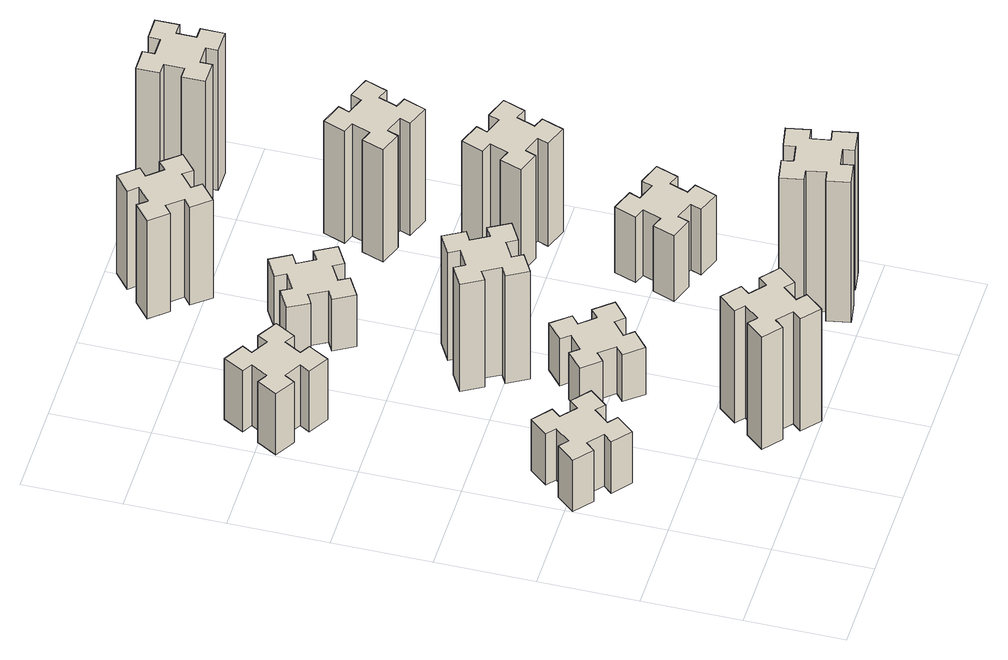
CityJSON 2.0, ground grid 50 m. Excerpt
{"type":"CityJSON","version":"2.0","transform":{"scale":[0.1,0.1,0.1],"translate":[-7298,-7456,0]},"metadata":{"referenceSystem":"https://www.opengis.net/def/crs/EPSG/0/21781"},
"CityObjects":{
"building1":{"type":"Building","attributes":{"class":"1000","function":"1000","usage":"1000","yearOfConstruction":2016,"roofType":"1000","measuredHeight":33,"storeysAboveGround":30,"storeysBelowGround":0},"geometry":[{"type":"Solid","lod":"1","boundaries":[[[[0,1,2,3,4,5,6,7,8,9,10,11,12,13,14,15,16,17,18,19]],[[17,16,20,21]],[[16,15,22,20]],[[15,14,23,22]],[[14,13,24,23]],[[13,12,25,24]],[[12,11,26,25]],[[11,10,27,26]],[[10,9,28,27]],[[9,8,29,28]],[[8,7,30,29]],[[7,6,31,30]],[[6,5,32,31]],[[5,4,33,32]],[[4,3,34,33]],[[3,2,35,34]],[[2,1,36,35]],[[1,0,37,36]],[[0,19,38,37]],[[19,18,39,38]],[[18,17,21,39]],[[24,25,26,27,28,29,30,31,32,33,34,35,36,37,38,39,21,20,22,23]]]]}]},
"building2":{"type":"Building","attributes":{"class":"1000","function":"1000","usage":"1000","yearOfConstruction":2016,"roofType":"1000","measuredHeight":72,"storeysAboveGround":30,"storeysBelowGround":0},"geometry":[{"type":"Solid","lod":"1","boundaries":[[[[40,41,42,43,44,45,46,47,48,49,50,51,52,53,54,55,56,57,58,59]],[[57,56,60,61]],[[56,55,62,60]],[[55,54,63,62]],[[54,53,64,63]],[[53,52,65,64]],[[52,51,66,65]],[[51,50,67,66]],[[50,49,68,67]],[[49,48,69,68]],[[48,47,70,69]],[[47,46,71,70]],[[46,45,72,71]],[[45,44,73,72]],[[44,43,74,73]],[[43,42,75,74]],[[42,41,76,75]],[[41,40,77,76]],[[40,59,78,77]],[[59,58,79,78]],[[58,57,61,79]],[[64,65,66,67,68,69,70,71,72,73,74,75,76,77,78,79,61,60,62,63]]]]}]},
"building3":{"type":"Building","attributes":{"class":"1000","function":"1000","usage":"1000","yearOfConstruction":2016,"roofType":"1000","measuredHeight":39,"storeysAboveGround":30,"storeysBelowGround":0},"geometry":[{"type":"Solid","lod":"1","boundaries":[[[[80,81,82,83,84,85,86,87,88,89,90,91,92,93,94,95,96,97,98,99]],[[97,96,100,101]],[[96,95,102,100]],[[95,94,103,102]],[[94,93,104,103]],[[93,92,105,104]],[[92,91,106,105]],[[91,90,107,106]],[[90,89,108,107]],[[89,88,109,108]],[[88,87,110,109]],[[87,86,111,110]],[[86,85,112,111]],[[85,84,113,112]],[[84,83,114,113]],[[83,82,115,114]],[[82,81,116,115]],[[81,80,117,116]],[[80,99,118,117]],[[99,98,119,118]],[[98,97,101,119]],[[104,105,106,107,108,109,110,111,112,113,114,115,116,117,118,119,101,100,102,103]]]]}]},
"building4":{"type":"Building","attributes":{"class":"1000","function":"1000","usage":"1000","yearOfConstruction":2016,"roofType":"1000","measuredHeight":30,"storeysAboveGround":30,"storeysBelowGround":0},"geometry":[{"type":"Solid","lod":"1","boundaries":[[[[120,121,122,123,124,125,126,127,128,129,130,131,132,133,134,135,136,137,138,139]],[[137,136,140,141]],[[136,135,142,140]],[[135,134,143,142]],[[134,133,144,143]],[[133,132,145,144]],[[132,131,146,145]],[[131,130,147,146]],[[130,129,148,147]],[[129,128,149,148]],[[128,127,150,149]],[[127,126,151,150]],[[126,125,152,151]],[[125,124,153,152]],[[124,123,154,153]],[[123,122,155,154]],[[122,121,156,155]],[[121,120,157,156]],[[120,139,158,157]],[[139,138,159,158]],[[138,137,141,159]],[[144,145,146,147,148,149,150,151,152,153,154,155,156,157,158,159,141,140,142,143]]]]}]},
"building5":{"type":"Building","attributes":{"class":"1000","function":"1000","usage":"1000","yearOfConstruction":2016,"roofType":"1000","measuredHeight":69,"storeysAboveGround":30,"storeysBelowGround":0},"geometry":[{"type":"Solid","lod":"1","boundaries":[[[[160,161,162,163,164,165,166,167,168,169,170,171,172,173,174,175,176,177,178,179]],[[177,176,180,181]],[[176,175,182,180]],[[175,174,183,182]],[[174,173,184,183]],[[173,172,185,184]],[[172,171,186,185]],[[171,170,187,186]],[[170,169,188,187]],[[169,168,189,188]],[[168,167,190,189]],[[167,166,191,190]],[[166,165,192,191]],[[165,164,193,192]],[[164,163,194,193]],[[163,162,195,194]],[[162,161,196,195]],[[161,160,197,196]],[[160,179,198,197]],[[179,178,199,198]],[[178,177,181,199]],[[184,185,186,187,188,189,190,191,192,193,194,195,196,197,198,199,181,180,182,183]]]]}]},
"building6":{"type":"Building","attributes":{"class":"1000","function":"1000","usage":"1000","yearOfConstruction":2016,"roofType":"1000","measuredHeight":33,"storeysAboveGround":30,"storeysBelowGround":0},"geometry":[{"type":"Solid","lod":"1","boundaries":[[[[200,201,202,203,204,205,206,207,208,209,210,211,212,213,214,215,216,217,218,219]],[[217,216,220,221]],[[216,215,222,220]],[[215,214,223,222]],[[214,213,224,223]],[[213,212,225,224]],[[212,211,226,225]],[[211,210,227,226]],[[210,209,228,227]],[[209,208,229,228]],[[208,207,230,229]],[[207,206,231,230]],[[206,205,232,231]],[[205,204,233,232]],[[204,203,234,233]],[[203,202,235,234]],[[202,201,236,235]],[[201,200,237,236]],[[200,219,238,237]],[[219,218,239,238]],[[218,217,221,239]],[[224,225,226,227,228,229,230,231,232,233,234,235,236,237,238,239,221,220,222,223]]]]}]},
"building7":{"type":"Building","attributes":{"class":"1000","function":"1000","usage":"1000","yearOfConstruction":2016,"roofType":"1000","measuredHeight":90,"storeysAboveGround":30,"storeysBelowGround":0},"geometry":[{"type":"Solid","lod":"1","boundaries":[[[[240,241,242,243,244,245,246,247,248,249,250,251,252,253,254,255,256,257,258,259]],[[257,256,260,261]],[[256,255,262,260]],[[255,254,263,262]],[[254,253,264,263]],[[253,252,265,264]],[[252,251,266,265]],[[251,250,267,266]],[[250,249,268,267]],[[249,248,269,268]],[[248,247,270,269]],[[247,246,271,270]],[[246,245,272,271]],[[245,244,273,272]],[[244,243,274,273]],[[243,242,275,274]],[[242,241,276,275]],[[241,240,277,276]],[[240,259,278,277]],[[259,258,279,278]],[[258,257,261,279]],[[264,265,266,267,268,269,270,271,272,273,274,275,276,277,278,279,261,260,262,263]]]]}]},
"building8":{"type":"Building","attributes":{"class":"1000","function":"1000","usage":"1000","yearOfConstruction":2016,"roofType":"1000","measuredHeight":63,"storeysAboveGround":30,"storeysBelowGround":0},"geometry":[{"type":"Solid","lod":"1","boundaries":[[[[280,281,282,283,284,285,286,287,288,289,290,291,292,293,294,295,296,297,298,299]],[[297,296,300,301]],[[296,295,302,300]],[[295,294,303,302]],[[294,293,304,303]],[[293,292,305,304]],[[292,291,306,305]],[[291,290,307,306]],[[290,289,308,307]],[[289,288,309,308]],[[288,287,310,309]],[[287,286,311,310]],[[286,285,312,311]],[[285,284,313,312]],[[284,283,314,313]],[[283,282,315,314]],[[282,281,316,315]],[[281,280,317,316]],[[280,299,318,317]],[[299,298,319,318]],[[298,297,301,319]],[[304,305,306,307,308,309,310,311,312,313,314,315,316,317,318,319,301,300,302,303]]]]}]},
"building9":{"type":"Building","attributes":{"class":"1000","function":"1000","usage":"1000","yearOfConstruction":2016,"roofType":"1000","measuredHeight":42,"storeysAboveGround":30,"storeysBelowGround":0},"geometry":[{"type":"Solid","lod":"1","boundaries":[[[[320,321,322,323,324,325,326,327,328,329,330,331,332,333,334,335,336,337,338,339]],[[337,336,340,341]],[[336,335,342,340]],[[335,334,343,342]],[[334,333,344,343]],[[333,332,345,344]],[[332,331,346,345]],[[331,330,347,346]],[[330,329,348,347]],[[329,328,349,348]],[[328,327,350,349]],[[327,326,351,350]],[[326,325,352,351]],[[325,324,353,352]],[[324,323,354,353]],[[323,322,355,354]],[[322,321,356,355]],[[321,320,357,356]],[[320,339,358,357]],[[339,338,359,358]],[[338,337,341,359]],[[344,345,346,347,348,349,350,351,352,353,354,355,356,357,358,359,341,340,342,343]]]]}]},
"building10":{"type":"Building","attributes":{"class":"1000","function":"1000","usage":"1000","yearOfConstruction":2016,"roofType":"1000","measuredHeight":66,"storeysAboveGround":30,"storeysBelowGround":0},"geometry":[{"type":"Solid","lod":"1","boundaries":[[[[360,361,362,363,364,365,366,367,368,369,370,371,372,373,374,375,376,377,378,379]],[[377,376,380,381]],[[376,375,382,380]],[[375,374,383,382]],[[374,373,384,383]],[[373,372,385,384]],[[372,371,386,385]],[[371,370,387,386]],[[370,369,388,387]],[[369,368,389,388]],[[368,367,390,389]],[[367,366,391,390]],[[366,365,392,391]],[[365,364,393,392]],[[364,363,394,393]],[[363,362,395,394]],[[362,361,396,395]],[[361,360,397,396]],[[360,379,398,397]],[[379,378,399,398]],[[378,377,381,399]],[[384,385,386,387,388,389,390,391,392,393,394,395,396,397,398,399,381,380,382,383]]]]}]},
"building11":{"type":"Building","attributes":{"class":"1000","function":"1000","usage":"1000","yearOfConstruction":2016,"roofType":"1000","measuredHeight":72,"storeysAboveGround":30,"storeysBelowGround":0},"geometry":[{"type":"Solid","lod":"1","boundaries":[[[[400,401,402,403,404,405,406,407,408,409,410,411,412,413,414,415,416,417,418,419]],[[417,416,420,421]],[[416,415,422,420]],[[415,414,423,422]],[[414,413,424,423]],[[413,412,425,424]],[[412,411,426,425]],[[411,410,427,426]],[[410,409,428,427]],[[409,408,429,428]],[[408,407,430,429]],[[407,406,431,430]],[[406,405,432,431]],[[405,404,433,432]],[[404,403,434,433]],[[403,402,435,434]],[[402,401,436,435]],[[401,400,437,436]],[[400,419,438,437]],[[419,418,439,438]],[[418,417,421,439]],[[424,425,426,427,428,429,430,431,432,433,434,435,436,437,438,439,421,420,422,423]]]]}]},
"building12":{"type":"Building","attributes":{"class":"1000","function":"1000","usage":"1000","yearOfConstruction":2016,"roofType":"1000","measuredHeight":90,"storeysAboveGround":30,"storeysBelowGround":0},"geometry":[{"type":"Solid","lod":"1","boundaries":[[[[440,441,442,443,444,445,446,447,448,449,450,451,452,453,454,455,456,457,458,459]],[[457,456,460,461]],[[456,455,462,460]],[[455,454,463,462]],[[454,453,464,463]],[[453,452,465,464]],[[452,451,466,465]],[[451,450,467,466]],[[450,449,468,467]],[[449,448,469,468]],[[448,447,470,469]],[[447,446,471,470]],[[446,445,472,471]],[[445,444,473,472]],[[444,443,474,473]],[[443,442,475,474]],[[442,441,476,475]],[[441,440,477,476]],[[440,459,478,477]],[[459,458,479,478]],[[458,457,461,479]],[[464,465,466,467,468,469,470,471,472,473,474,475,476,477,478,479,461,460,462,463]]]]}]}
},
"vertices":[
[136,933,0],[213,869,0],[174,823,0],[266,746,0],[343,838,0],[297,876,0],[362,953,0],[408,914,0],[485,1006,0],[393,1083,0],[354,1037,0],[278,1102,0],[316,1148,0],[224,1225,0],[147,1133,0],[193,1094,0],[129,1018,0],[83,1056,0],[6,964,0],[98,887,0],[129,1018,330],[83,1056,330],[193,1094,330],[147,1133,330],[224,1225,330],[316,1148,330],[278,1102,330],[354,1037,330],[393,1083,330],[485,1006,330],[408,914,330],[362,953,330],[297,876,330],[343,838,330],[266,746,330],[174,823,330],[213,869,330],[136,933,330],[98,887,330],[6,964,330],
[776,193,0],[853,129,0],[814,83,0],[906,6,0],[983,98,0],[937,136,0],[1002,213,0],[1048,174,0],[1125,266,0],[1033,343,0],[994,297,0],[918,362,0],[956,408,0],[864,485,0],[787,393,0],[833,354,0],[769,278,0],[723,316,0],[646,224,0],[738,147,0],[769,278,720],[723,316,720],[833,354,720],[787,393,720],[864,485,720],[956,408,720],[918,362,720],[994,297,720],[1033,343,720],[1125,266,720],[1048,174,720],[1002,213,720],[937,136,720],[983,98,720],[906,6,720],[814,83,720],[853,129,720],[776,193,720],[738,147,720],[646,224,720],
[316,2367,0],[366,2454,0],[418,2424,0],[478,2528,0],[374,2588,0],[344,2536,0],[257,2586,0],[287,2638,0],[183,2698,0],[123,2594,0],[175,2564,0],[125,2477,0],[73,2507,0],[13,2403,0],[117,2343,0],[147,2395,0],[234,2345,0],[204,2293,0],[308,2233,0],[368,2337,0],[234,2345,390],[204,2293,390],[147,2395,390],[117,2343,390],[13,2403,390],[73,2507,390],[125,2477,390],[175,2564,390],[123,2594,390],[183,2698,390],[287,2638,390],[257,2586,390],[344,2536,390],[374,2588,390],[478,2528,390],[418,2424,390],[366,2454,390],[316,2367,390],[368,2337,390],[308,2233,390],
[918,969,0],[994,1033,0],[1033,987,0],[1125,1064,0],[1048,1156,0],[1002,1118,0],[937,1194,0],[983,1233,0],[906,1325,0],[814,1248,0],[853,1202,0],[776,1137,0],[738,1183,0],[646,1106,0],[723,1014,0],[769,1053,0],[833,976,0],[787,938,0],[864,846,0],[956,923,0],[833,976,300],[787,938,300],[769,1053,300],[723,1014,300],[646,1106,300],[738,1183,300],[776,1137,300],[853,1202,300],[814,1248,300],[906,1325,300],[983,1233,300],[937,1194,300],[1002,1118,300],[1048,1156,300],[1125,1064,300],[1033,987,300],[994,1033,300],[918,969,300],[956,923,300],[864,846,300],
[1006,1637,0],[956,1724,0],[1008,1754,0],[948,1858,0],[844,1798,0],[874,1746,0],[787,1696,0],[757,1748,0],[653,1688,0],[713,1584,0],[765,1614,0],[815,1527,0],[763,1497,0],[823,1393,0],[927,1453,0],[897,1505,0],[984,1555,0],[1014,1503,0],[1118,1563,0],[1058,1667,0],[984,1555,690],[1014,1503,690],[897,1505,690],[927,1453,690],[823,1393,690],[763,1497,690],[815,1527,690],[765,1614,690],[713,1584,690],[653,1688,690],[757,1748,690],[787,1696,690],[874,1746,690],[844,1798,690],[948,1858,690],[1008,1754,690],[956,1724,690],[1006,1637,690],[1058,1667,690],[1118,1563,690],
[765,2454,0],[815,2367,0],[763,2337,0],[823,2233,0],[927,2293,0],[897,2345,0],[984,2395,0],[1014,2343,0],[1118,2403,0],[1058,2507,0],[1006,2477,0],[956,2564,0],[1008,2594,0],[948,2698,0],[844,2638,0],[874,2586,0],[787,2536,0],[757,2588,0],[653,2528,0],[713,2424,0],[787,2536,330],[757,2588,330],[874,2586,330],[844,2638,330],[948,2698,330],[1008,2594,330],[956,2564,330],[1006,2477,330],[1058,2507,330],[1118,2403,330],[1014,2343,330],[984,2395,330],[897,2345,330],[927,2293,330],[823,2233,330],[763,2337,330],[815,2367,330],[765,2454,330],[713,2424,330],[653,2528,330],
[1755,362,0],[1657,345,0],[1647,404,0],[1528,383,0],[1549,265,0],[1608,275,0],[1626,177,0],[1567,167,0],[1587,48,0],[1706,69,0],[1695,128,0],[1794,146,0],[1804,87,0],[1922,107,0],[1901,226,0],[1842,215,0],[1825,314,0],[1884,324,0],[1863,442,0],[1745,421,0],[1825,314,900],[1884,324,900],[1842,215,900],[1901,226,900],[1922,107,900],[1804,87,900],[1794,146,900],[1695,128,900],[1706,69,900],[1587,48,900],[1567,167,900],[1626,177,900],[1608,275,900],[1549,265,900],[1528,383,900],[1647,404,900],[1657,345,900],[1755,362,900],[1745,421,900],[1863,442,900],
[1102,3238,0],[1037,3314,0],[1083,3353,0],[1006,3445,0],[914,3368,0],[953,3322,0],[876,3257,0],[838,3303,0],[746,3226,0],[823,3134,0],[869,3173,0],[933,3096,0],[887,3058,0],[964,2966,0],[1056,3043,0],[1018,3089,0],[1094,3153,0],[1133,3107,0],[1225,3184,0],[1148,3276,0],[1094,3153,630],[1133,3107,630],[1018,3089,630],[1056,3043,630],[964,2966,630],[887,3058,630],[933,3096,630],[869,3173,630],[823,3134,630],[746,3226,630],[838,3303,630],[876,3257,630],[953,3322,630],[914,3368,630],[1006,3445,630],[1083,3353,630],[1037,3314,630],[1102,3238,630],[1148,3276,630],[1225,3184,630],
[1641,899,0],[1735,865,0],[1714,809,0],[1827,767,0],[1868,880,0],[1812,901,0],[1846,995,0],[1902,974,0],[1943,1087,0],[1830,1128,0],[1810,1072,0],[1716,1106,0],[1737,1162,0],[1624,1203,0],[1583,1090,0],[1639,1070,0],[1605,976,0],[1549,997,0],[1507,884,0],[1620,843,0],[1605,976,420],[1549,997,420],[1639,1070,420],[1583,1090,420],[1624,1203,420],[1737,1162,420],[1716,1106,420],[1810,1072,420],[1830,1128,420],[1943,1087,420],[1902,974,420],[1846,995,420],[1812,901,420],[1868,880,420],[1827,767,420],[1714,809,420],[1735,865,420],[1641,899,420],[1620,843,420],[1507,884,420],
[1810,1812,0],[1716,1846,0],[1737,1902,0],[1624,1943,0],[1583,1830,0],[1639,1810,0],[1605,1716,0],[1549,1737,0],[1507,1624,0],[1620,1583,0],[1641,1639,0],[1735,1605,0],[1714,1549,0],[1827,1507,0],[1868,1620,0],[1812,1641,0],[1846,1735,0],[1902,1714,0],[1943,1827,0],[1830,1868,0],[1846,1735,660],[1902,1714,660],[1812,1641,660],[1868,1620,660],[1827,1507,660],[1714,1549,660],[1735,1605,660],[1641,1639,660],[1620,1583,660],[1507,1624,660],[1549,1737,660],[1605,1716,660],[1639,1810,660],[1583,1830,660],[1624,1943,660],[1737,1902,660],[1716,1846,660],[1810,1812,660],[1830,1868,660],[1943,1827,660],
[1710,2452,0],[1616,2486,0],[1637,2542,0],[1524,2583,0],[1483,2470,0],[1539,2450,0],[1505,2356,0],[1449,2377,0],[1407,2264,0],[1520,2223,0],[1541,2279,0],[1635,2245,0],[1614,2189,0],[1727,2147,0],[1768,2260,0],[1712,2281,0],[1746,2375,0],[1802,2354,0],[1843,2467,0],[1730,2508,0],[1746,2375,720],[1802,2354,720],[1712,2281,720],[1768,2260,720],[1727,2147,720],[1614,2189,720],[1635,2245,720],[1541,2279,720],[1520,2223,720],[1407,2264,720],[1449,2377,720],[1505,2356,720],[1539,2450,720],[1483,2470,720],[1524,2583,720],[1637,2542,720],[1616,2486,720],[1710,2452,720],[1730,2508,720],[1843,2467,720],
[1575,3195,0],[1675,3195,0],[1675,3135,0],[1795,3135,0],[1795,3255,0],[1735,3255,0],[1735,3355,0],[1795,3355,0],[1795,3475,0],[1675,3475,0],[1675,3415,0],[1575,3415,0],[1575,3475,0],[1455,3475,0],[1455,3355,0],[1515,3355,0],[1515,3255,0],[1455,3255,0],[1455,3135,0],[1575,3135,0],[1515,3255,900],[1455,3255,900],[1515,3355,900],[1455,3355,900],[1455,3475,900],[1575,3475,900],[1575,3415,900],[1675,3415,900],[1675,3475,900],[1795,3475,900],[1795,3355,900],[1735,3355,900],[1735,3255,900],[1795,3255,900],[1795,3135,900],[1675,3135,900],[1675,3195,900],[1575,3195,900],[1575,3135,900],[1455,3135,900]
]}
